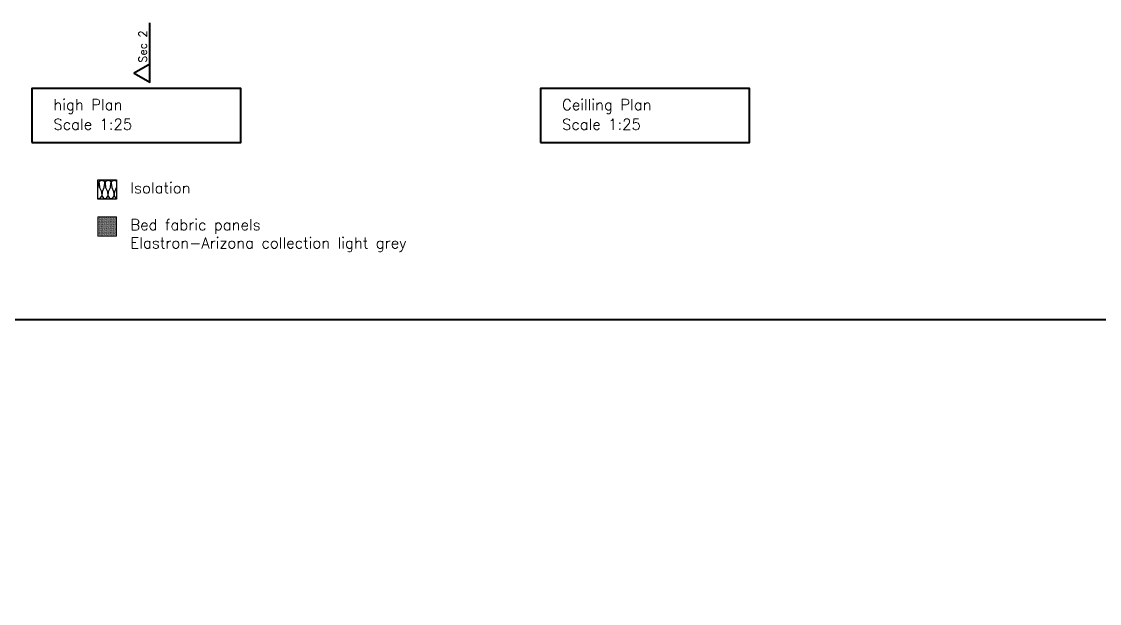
# Model space of a CAD drawing. Header units: millimetres. Extents: x 6676 to 14342, y 3639 to 5293.
# Drawn here: x 7170.7 to 7566.7, y 4466.1 to 4679.8 of the extents above; entities that cross this region are included whole.
import ezdxf

# ---------------------------------------------------------------- set-up
doc = ezdxf.new("R2010")
doc.units = ezdxf.units.MM
doc.layers.add('1 - bed panels', color=170, linetype='Continuous', lineweight=9)
doc.layers.add('A-dim-work', color=8, linetype='Continuous')
doc.layers.add('A-HATCH-WALL-IN', color=8, linetype='Continuous')
doc.styles.add('ENGLISH', font='romans.shx', dxfattribs={"height": 2})

# ---------------------------------------------------------------- blocks, each defined once
blk = doc.blocks.new('det2')
at = {"layer": '1 - bed panels', "true_color": 0xc2c2c2}
h = blk.add_hatch(dxfattribs=at)
h.set_pattern_fill('LINE', color=9, scale=1.575, angle=-90)
h.set_pattern_definition([(270, (-7406.43, -5143.807), (5.000625, -2e-15), [])])
edge = h.paths.add_edge_path()
edge.add_arc((3.66, 8.761), 9.495, 98.1319, 262.4282)
edge.add_line((2.409, -0.651), (2.317, 18.161))
edge = h.paths.add_edge_path()
edge.add_arc((-158.699, -60.602), 2, 360, 360.1896)
edge.add_line((-156.699, -60.595), (-156.699, -60.602))

msp = doc.modelspace()

# ---------------------------------------------------------------- hatches: boundary and pattern name
at = {"layer": '1 - bed panels', "true_color": 0x334acc}
h = msp.add_hatch(dxfattribs=at)
h.set_pattern_fill('DOTS', color=162, scale=0.1, angle=135, style=0)
h.set_pattern_definition([(135, (7100.68518, 2471.79898), (-0.168379802, -0.056126601), [0, -0.15875])])
h.paths.add_polyline_path([(7205.554, 4600.959), (7198.707, 4600.959), (7198.707, 4608.081), (7205.554, 4608.081)])
at = {"layer": 'A-HATCH-WALL-IN'}
h = msp.add_hatch(dxfattribs=at)
h.set_pattern_fill('BATT_INSULATION', color=256, scale=6.7032, angle=360, style=0, pattern_type=2)
h.set_pattern_definition([(360, (7085.9785, 4621.497), (2.2396, 7.5411), [0, -2.23961]), (14.0764, (7084.85873, 4622.3352), (2.2396102, -8e-07), [0.54476, -216.49605]), (14.0764, (7084.85873, 4629.8763), (2.2396102, -8e-07), [0.54476, -216.49605]), (14.0764, (7084.85873, 4637.4174), (2.2396102, -8e-07), [0.54476, -216.49605]), (14.0764, (7084.85873, 4644.9585), (2.2396102, -8e-07), [0.54476, -216.49605]), (14.0764, (7084.85873, 4652.4996), (2.2396102, -8e-07), [0.54476, -216.49605]), (14.0764, (7084.85873, 4660.0407), (2.2396102, -8e-07), [0.54476, -216.49605]), (14.0764, (7084.85873, 4667.5818), (2.2396102, -8e-07), [0.54476, -216.49605]), (25.0456, (7085.1196, 4628.6371), (2.239612, 2.4e-06), [0.9481, -604.706]), (25.0456, (7085.1196, 4636.1782), (2.239612, 2.4e-06), [0.9481, -604.706]), (25.0456, (7085.1196, 4643.7193), (2.239612, 2.4e-06), [0.9481, -604.706]), (25.0456, (7085.1196, 4651.2604), (2.239612, 2.4e-06), [0.9481, -604.706]), (25.0456, (7085.1196, 4658.8015), (2.239612, 2.4e-06), [0.9481, -604.706]), (25.0456, (7085.1196, 4666.3426), (2.239612, 2.4e-06), [0.9481, -604.706]), (25.0456, (7085.1196, 4673.8837), (2.239612, 2.4e-06), [0.9481, -604.706]), (25.0456, (7085.1196, 4681.4248), (2.239612, 2.4e-06), [0.9481, -604.706]), (25.0456, (7085.1196, 4688.9657), (2.239612, 2.4e-06), [0.9481, -604.706]), (25.0456, (7085.1196, 4696.5068), (2.239612, 2.4e-06), [0.9481, -604.706]), (25.0456, (7085.1196, 4704.0479), (2.239612, 2.4e-06), [0.9481, -604.706]), (25.0456, (7085.1196, 4711.589), (2.239612, 2.4e-06), [0.9481, -604.706]), (25.0456, (7085.1196, 4719.1301), (2.239612, 2.4e-06), [0.9481, -604.706]), (25.0456, (7085.1196, 4726.6712), (2.2396123, 2.4e-06), [0.9481, -604.706]), (25.0456, (7085.1196, 4734.2123), (2.2396123, 2.4e-06), [0.9481, -604.706]), (25.0456, (7085.1196, 4741.7534), (2.2396123, 2.4e-06), [0.9481, -604.706]), (25.0456, (7085.1196, 4749.2945), (2.2396123, 2.4e-06), [0.9481, -604.706]), (25.0456, (7085.1196, 4756.8356), (2.2396123, 2.4e-06), [0.9481, -604.706]), (25.0456, (7085.1196, 4764.3767), (2.2396123, 2.4e-06), [0.9481, -604.706]), (25.0456, (7085.1196, 4771.9178), (2.2396123, 2.4e-06), [0.9481, -604.706]), (25.0456, (7085.1196, 4779.4589), (2.2396123, 2.4e-06), [0.9481, -604.706]), (25.0456, (7085.1196, 4787), (2.2396123, 2.4e-06), [0.9481, -604.706]), (25.0456, (7085.1196, 4794.5411), (2.2396123, 2.4e-06), [0.9481, -604.706]), (25.0456, (7085.1196, 4802.0822), (2.2396123, 2.4e-06), [0.9481, -604.706]), (25.0456, (7085.1196, 4809.6233), (2.2396123, 2.4e-06), [0.9481, -604.706]), (25.0456, (7085.1196, 4817.1644), (2.2396123, 2.4e-06), [0.9481, -604.706]), (25.0456, (7085.1196, 4824.7055), (2.2396123, 2.4e-06), [0.9481, -604.706]), (25.0456, (7085.1196, 4832.2466), (2.2396123, 2.4e-06), [0.9481, -604.706]), (25.0456, (7085.1196, 4839.7877), (2.2396123, 2.4e-06), [0.9481, -604.706]), (25.0456, (7085.1196, 4847.3288), (2.2396123, 2.4e-06), [0.9481, -604.706]), (25.0456, (7085.1196, 4854.8699), (2.2396123, 2.4e-06), [0.9481, -604.706]), (25.0456, (7085.1196, 4862.411), (2.2396123, 2.4e-06), [0.9481, -604.706]), (25.0456, (7085.1196, 4869.9521), (2.2396123, 2.4e-06), [0.9481, -604.706]), (25.0456, (7085.1196, 4877.4932), (2.2396123, 2.4e-06), [0.9481, -604.706]), (52.4353, (7085.3871, 4622.4677), (2.23961, 5e-07), [0.9209, -370.1092]), (52.4353, (7085.3871, 4630.0088), (2.23961, 5e-07), [0.9209, -370.1092]), (52.4353, (7085.3871, 4637.5499), (2.239611, 5e-07), [0.9209, -370.1092]), (52.4353, (7085.3871, 4645.091), (2.239611, 5e-07), [0.9209, -370.1092]), (52.4353, (7085.3871, 4652.6321), (2.239611, 5e-07), [0.9209, -370.1092]), (52.4353, (7085.3871, 4660.1732), (2.239611, 5e-07), [0.9209, -370.1092]), (52.4353, (7085.3871, 4667.7143), (2.239611, 5e-07), [0.9209, -370.1092]), (52.4353, (7085.3871, 4675.2554), (2.239611, 5e-07), [0.9209, -370.1092]), (52.4353, (7085.3871, 4682.7965), (2.239611, 5e-07), [0.9209, -370.1092]), (52.4353, (7085.3871, 4690.3378), (2.239611, 5e-07), [0.9209, -370.1092]), (52.4353, (7085.3871, 4697.8789), (2.239611, 5e-07), [0.9209, -370.1092]), (52.4353, (7085.3871, 4705.42), (2.239611, 5e-07), [0.9209, -370.1092]), (52.4353, (7085.3871, 4712.9611), (2.239611, 5e-07), [0.9209, -370.1092]), (52.4353, (7085.3871, 4720.5022), (2.239611, 5e-07), [0.9209, -370.1092]), (52.4353, (7085.3871, 4728.0433), (2.239611, 5e-07), [0.9209, -370.1092]), (52.4353, (7085.3871, 4735.5844), (2.239611, 5e-07), [0.9209, -370.1092]), (52.4353, (7085.3871, 4743.1255), (2.239611, 5e-07), [0.9209, -370.1092]), (52.4353, (7085.3871, 4750.6666), (2.239611, 5e-07), [0.9209, -370.1092]), (52.4353, (7085.3871, 4758.2077), (2.239611, 5e-07), [0.9209, -370.1092]), (52.4353, (7085.3871, 4765.7488), (2.239611, 5e-07), [0.9209, -370.1092]), (52.4353, (7085.3871, 4773.2899), (2.239611, 5e-07), [0.9209, -370.1092]), (52.4353, (7085.3871, 4780.831), (2.239611, 5e-07), [0.9209, -370.1092]), (52.4353, (7085.3871, 4788.3721), (2.239611, 5e-07), [0.9209, -370.1092]), (52.4353, (7085.3871, 4795.9132), (2.239611, 5e-07), [0.9209, -370.1092]), (52.4353, (7085.3871, 4803.4543), (2.239611, 5e-07), [0.9209, -370.1092]), (52.4353, (7085.3871, 4810.9954), (2.239611, 5e-07), [0.9209, -370.1092]), (52.4353, (7085.3871, 4818.5365), (2.239611, 5e-07), [0.9209, -370.1092]), (52.4353, (7085.3871, 4826.0776), (2.239611, 5e-07), [0.9209, -370.1092]), (52.4353, (7085.3871, 4833.6187), (2.239611, 5e-07), [0.9209, -370.1092]), (52.4353, (7085.3871, 4841.1598), (2.239611, 5e-07), [0.9209, -370.1092]), (52.4353, (7085.3871, 4848.7009), (2.239611, 5e-07), [0.9209, -370.1092]), (52.4353, (7085.3871, 4856.242), (2.239611, 5e-07), [0.9209, -370.1092]), (52.4353, (7085.3871, 4863.7831), (2.239611, 5e-07), [0.9209, -370.1092]), (52.4353, (7085.3871, 4871.3242), (2.239611, 5e-07), [0.9209, -370.1092]), (52.4353, (7085.3871, 4878.8653), (2.239611, 5e-07), [0.9209, -370.1092]), (52.4353, (7085.3871, 4886.4064), (2.239611, 5e-07), [0.9209, -370.1092]), (52.4353, (7085.3871, 4893.9475), (2.239611, 5e-07), [0.9209, -370.1092]), (52.4353, (7085.3871, 4901.4886), (2.239611, 5e-07), [0.9209, -370.1092]), (52.4353, (7085.3871, 4909.0297), (2.239611, 5e-07), [0.9209, -370.1092]), (67.0616, (7083.9453, 4624.8365), (2.239613, 9e-07), [1.715, -325.8299]), (67.0616, (7083.9453, 4632.3776), (2.239613, 9e-07), [1.715, -325.8299]), (67.0616, (7083.9453, 4639.9187), (2.239613, 9e-07), [1.715, -325.8299]), (67.0616, (7083.9453, 4647.4598), (2.239613, 9e-07), [1.715, -325.8299]), (67.0616, (7083.9453, 4655.0009), (2.239613, 9e-07), [1.715, -325.8299]), (67.0616, (7083.9453, 4662.542), (2.239613, 9e-07), [1.715, -325.8299]), (67.0616, (7083.9453, 4670.083), (2.239613, 9e-07), [1.715, -325.8299]), (67.0616, (7083.9453, 4677.6242), (2.239613, 9e-07), [1.715, -325.8299]), (67.0616, (7083.9453, 4685.1653), (2.239613, 9e-07), [1.715, -325.8299]), (67.0616, (7083.9453, 4692.7067), (2.239613, 9e-07), [1.715, -325.8299]), (67.0616, (7083.9453, 4700.2478), (2.239613, 9e-07), [1.715, -325.8299]), (67.0616, (7083.9453, 4707.789), (2.239613, 9e-07), [1.715, -325.8299]), (67.0616, (7083.9453, 4715.33), (2.239613, 9e-07), [1.715, -325.8299]), (67.0616, (7083.9453, 4722.8711), (2.239613, 9e-07), [1.715, -325.8299]), (67.0616, (7083.9453, 4730.4122), (2.239613, 9e-07), [1.715, -325.8299]), (67.0616, (7083.9453, 4737.9533), (2.239613, 9e-07), [1.715, -325.8299]), (67.0616, (7083.9453, 4745.4944), (2.239613, 9e-07), [1.715, -325.8299]), (67.0616, (7083.9453, 4753.0355), (2.239613, 9e-07), [1.715, -325.8299]), (67.0616, (7083.9453, 4760.5766), (2.239613, 9e-07), [1.715, -325.8299]), (67.0616, (7083.9453, 4768.1177), (2.239613, 9e-07), [1.715, -325.8299]), (67.0616, (7083.9453, 4775.6588), (2.239613, 9e-07), [1.715, -325.8299]), (67.0616, (7083.9453, 4783.2), (2.239613, 9e-07), [1.715, -325.8299]), (67.0616, (7083.9453, 4790.741), (2.239613, 9e-07), [1.715, -325.8299]), (67.0616, (7083.9453, 4798.2821), (2.239613, 9e-07), [1.715, -325.8299]), (67.0616, (7083.9453, 4805.8232), (2.239613, 9e-07), [1.715, -325.8299]), (67.0616, (7083.9453, 4813.3643), (2.239613, 9e-07), [1.715, -325.8299]), (67.0616, (7083.9453, 4820.9054), (2.239613, 9e-07), [1.715, -325.8299]), (67.0616, (7083.9453, 4828.4465), (2.239613, 9e-07), [1.715, -325.8299]), (67.0616, (7083.9453, 4835.9876), (2.239613, 9e-07), [1.715, -325.8299]), (67.0616, (7083.9453, 4843.5287), (2.239613, 9e-07), [1.715, -325.8299]), (67.0616, (7083.9453, 4851.0698), (2.239613, 9e-07), [1.715, -325.8299]), (67.0616, (7083.9453, 4858.611), (2.239613, 9e-07), [1.715, -325.8299]), (67.0616, (7083.9453, 4866.152), (2.239613, 9e-07), [1.715, -325.8299]), (67.0616, (7083.9453, 4873.6931), (2.239613, 9e-07), [1.715, -325.8299]), (67.0616, (7083.9453, 4881.2342), (2.239613, 9e-07), [1.715, -325.8299]), (67.0616, (7083.9453, 4888.7753), (2.239613, 9e-07), [1.715, -325.8299]), (67.0616, (7083.9453, 4896.3164), (2.239613, 9e-07), [1.715, -325.8299]), (67.0616, (7083.9453, 4903.8575), (2.239613, 9e-07), [1.715, -325.8299]), (67.0616, (7083.9453, 4911.3986), (2.239613, 9e-07), [1.715, -325.8299]), (67.0616, (7083.9453, 4918.9397), (2.239613, 9e-07), [1.715, -325.8299]), (74.891, (7084.9258, 4627.9186), (2e-08, 7.541095), [0.74414, -85.1781]), (74.891, (7087.1654, 4627.9186), (2e-08, 7.541095), [0.74414, -85.1781]), (74.891, (7089.405, 4627.9186), (2e-08, 7.541095), [0.74414, -85.1781]), (74.891, (7091.6446, 4627.9186), (2e-08, 7.541095), [0.74414, -85.1781]), (74.891, (7093.8842, 4627.9186), (2e-08, 7.541095), [0.7441, -85.1781]), (74.891, (7096.1238, 4627.9186), (2e-08, 7.541095), [0.7441, -85.1781]), (74.891, (7098.3634, 4627.9186), (2e-08, 7.541095), [0.7441, -85.1781]), (74.891, (7100.603, 4627.9186), (2e-08, 7.541095), [0.7441, -85.1781]), (74.891, (7102.8426, 4627.9186), (2e-08, 7.541095), [0.7441, -85.1781]), (74.891, (7105.0822, 4627.9186), (2e-08, 7.541095), [0.7441, -85.1781]), (83.2526, (7084.6136, 4626.4159), (7e-07, 7.5411133), [1.5132, -932.5114]), (83.2526, (7086.8532, 4626.4159), (7e-07, 7.541113), [1.5132, -932.5114]), (83.2526, (7089.0928, 4626.4159), (7e-07, 7.541113), [1.5132, -932.5114]), (83.2526, (7091.33244, 4626.4159), (7e-07, 7.541113), [1.5132, -932.5114]), (83.2526, (7093.57205, 4626.4159), (7e-07, 7.541113), [1.5132, -932.5114]), (83.2526, (7095.8117, 4626.4159), (7e-07, 7.541113), [1.5132, -932.5114]), (83.2526, (7098.0513, 4626.4159), (7e-07, 7.541113), [1.5132, -932.5114]), (83.2526, (7100.2909, 4626.4159), (7e-07, 7.541113), [1.5132, -932.5114]), (83.2526, (7102.5305, 4626.4159), (7e-07, 7.541113), [1.5132, -932.5114]), (83.2526, (7104.7701, 4626.4159), (7e-07, 7.541113), [1.5132, -932.5114]), (83.2526, (7107.0097, 4626.4159), (7e-07, 7.541113), [1.5132, -932.5114]), (83.2526, (7109.2493, 4626.4159), (7e-07, 7.541113), [1.5132, -932.5114]), (83.2526, (7111.4889, 4626.4159), (7e-07, 7.541113), [1.5132, -932.5114]), (83.2526, (7113.7285, 4626.4159), (7e-07, 7.541113), [1.5132, -932.5114]), (83.2526, (7115.9682, 4626.4159), (7e-07, 7.541113), [1.5132, -932.5114]), (83.2526, (7118.2078, 4626.4159), (7e-07, 7.541113), [1.5132, -932.5114]), (83.2526, (7120.4474, 4626.4159), (7e-07, 7.541113), [1.5132, -932.5114]), (83.2526, (7122.687, 4626.4159), (7e-07, 7.541113), [1.5132, -932.5114]), (83.2526, (7124.9266, 4626.4159), (7e-07, 7.541113), [1.5132, -932.5114]), (83.2526, (7127.1662, 4626.4159), (7e-07, 7.541113), [1.5132, -932.5114]), (83.2526, (7129.4058, 4626.4159), (7e-07, 7.541113), [1.5132, -932.5114]), (83.2526, (7131.6454, 4626.4159), (7e-07, 7.541113), [1.5132, -932.5114]), (83.2526, (7133.885, 4626.4159), (7e-07, 7.541113), [1.5132, -932.5114]), (83.2526, (7136.1246, 4626.4159), (7e-07, 7.541113), [1.5132, -932.5114]), (83.2526, (7138.3643, 4626.4159), (7e-07, 7.541113), [1.5132, -932.5114]), (83.2526, (7140.6039, 4626.4159), (7e-07, 7.541113), [1.5132, -932.5114]), (83.2526, (7142.8435, 4626.4159), (7e-07, 7.541113), [1.5132, -932.5114]), (83.2526, (7145.0831, 4626.4159), (7e-07, 7.541113), [1.5132, -932.5114]), (83.2526, (7147.3227, 4626.4159), (7e-07, 7.541113), [1.5132, -932.5114]), (83.2526, (7149.5623, 4626.4159), (7e-07, 7.541113), [1.5132, -932.5114]), (83.2526, (7151.8019, 4626.4159), (7e-07, 7.541113), [1.5132, -932.5114]), (83.2526, (7154.0414, 4626.4159), (7e-07, 7.541113), [1.5132, -932.5114]), (83.2526, (7156.281, 4626.4159), (7e-07, 7.541113), [1.5132, -932.5114]), (83.2526, (7158.5205, 4626.4159), (7e-07, 7.541113), [1.5132, -932.5114]), (83.2526, (7160.7607, 4626.4159), (7e-07, 7.541113), [1.5132, -932.5114]), (83.2526, (7163.0002, 4626.4159), (7e-07, 7.541113), [1.5132, -932.5114]), (83.2526, (7165.2398, 4626.4159), (7e-07, 7.541113), [1.5132, -932.5114]), (83.2526, (7167.4793, 4626.4159), (7e-07, 7.541113), [1.5132, -932.5114]), (83.2526, (7169.7189, 4626.4159), (7e-07, 7.541113), [1.5132, -932.5114]), (83.2526, (7171.9584, 4626.4159), (7e-07, 7.541113), [1.5132, -932.5114]), (83.2526, (7174.1979, 4626.4159), (7e-07, 7.541113), [1.5132, -932.5114]), (83.2526, (7176.4375, 4626.4159), (7e-07, 7.541113), [1.5132, -932.5114]), (83.2526, (7178.677, 4626.4159), (7e-07, 7.541113), [1.5132, -932.5114]), (83.2526, (7180.9172, 4626.4159), (7e-07, 7.541113), [1.5132, -932.5114]), (83.2526, (7183.1568, 4626.4159), (7e-07, 7.541113), [1.5132, -932.5114]), (83.2526, (7185.3963, 4626.4159), (7e-07, 7.541113), [1.5132, -932.5114]), (83.2526, (7187.63584, 4626.4159), (7e-07, 7.541113), [1.5132, -932.5114]), (83.2526, (7189.8754, 4626.4159), (7e-07, 7.541113), [1.5132, -932.5114]), (83.2526, (7192.1149, 4626.4159), (7e-07, 7.541113), [1.5132, -932.5114]), (83.8584, (7083.7689, 4623.19765), (-7.3e-06, 7.54108), [1.6483, -521.6913]), (83.8584, (7086.0085, 4623.19765), (-7.3e-06, 7.54108), [1.6483, -521.6913]), (83.8584, (7088.2481, 4623.19765), (-7.3e-06, 7.54108), [1.6483, -521.6913]), (83.8584, (7090.4877, 4623.19765), (-7.3e-06, 7.54108), [1.6483, -521.6913]), (83.8584, (7092.7274, 4623.19765), (-7.3e-06, 7.54108), [1.6483, -521.6913]), (83.8584, (7094.967, 4623.19765), (-7.3e-06, 7.54108), [1.6483, -521.6913]), (83.8584, (7097.2066, 4623.19765), (-7e-06, 7.54108), [1.6483, -521.6913]), (83.8584, (7099.4462, 4623.19765), (-7e-06, 7.54108), [1.6483, -521.6913]), (83.8584, (7101.6858, 4623.19765), (-7e-06, 7.54108), [1.6483, -521.6913]), (83.8584, (7103.9254, 4623.19765), (-7e-06, 7.54108), [1.6483, -521.6913]), (83.8584, (7106.165, 4623.19765), (-7e-06, 7.54108), [1.6483, -521.6913]), (83.8584, (7108.4046, 4623.19765), (-7e-06, 7.54108), [1.6483, -521.6913]), (83.8584, (7110.6442, 4623.19765), (-7e-06, 7.54108), [1.6483, -521.6913]), (83.8584, (7112.8838, 4623.19765), (-7e-06, 7.54108), [1.6483, -521.6913]), (83.8584, (7115.12344, 4623.19765), (-7e-06, 7.54108), [1.6483, -521.6913]), (83.8584, (7117.3631, 4623.19765), (-7e-06, 7.54108), [1.6483, -521.6913]), (83.8584, (7119.6027, 4623.19765), (-7e-06, 7.54108), [1.6483, -521.6913]), (83.8584, (7121.8423, 4623.19765), (-7e-06, 7.54108), [1.6483, -521.6913]), (83.8584, (7124.0819, 4623.19765), (-7e-06, 7.54108), [1.6483, -521.6913]), (83.8584, (7126.3215, 4623.19765), (-7e-06, 7.54108), [1.6483, -521.6913]), (83.8584, (7128.56115, 4623.19765), (-7e-06, 7.54108), [1.6483, -521.6913]), (83.8584, (7130.80075, 4623.19765), (-7e-06, 7.54108), [1.6483, -521.6913]), (83.8584, (7133.04036, 4623.19765), (-7e-06, 7.54108), [1.6483, -521.6913]), (83.8584, (7135.28, 4623.19765), (-7e-06, 7.54108), [1.6483, -521.6913]), (83.8584, (7137.5196, 4623.19765), (-7e-06, 7.54108), [1.6483, -521.6913]), (276.142, (7085.7722, 4624.8365), (2.23961, 1.4e-05), [1.6483, -521.6913]), (276.142, (7085.7722, 4632.3776), (2.23961, 1.4e-05), [1.6483, -521.6913]), (276.142, (7085.7722, 4639.9187), (2.23961, 1.4e-05), [1.6483, -521.6913]), (276.142, (7085.7722, 4647.4598), (2.23961, 1.4e-05), [1.6483, -521.6913]), (276.142, (7085.7722, 4655.0009), (2.23961, 1.4e-05), [1.6483, -521.6913]), (276.142, (7085.7722, 4662.542), (2.23961, 1.4e-05), [1.6483, -521.6913]), (276.142, (7085.7722, 4670.083), (2.23961, 1.4e-05), [1.6483, -521.6913]), (276.142, (7085.7722, 4677.6242), (2.23961, 1.4e-05), [1.6483, -521.6913]), (276.142, (7085.7722, 4685.1653), (2.23961, 1.4e-05), [1.6483, -521.6913]), (276.142, (7085.7722, 4692.7067), (2.23961, 1.4e-05), [1.6483, -521.6913]), (276.142, (7085.7722, 4700.2478), (2.23961, 1.4e-05), [1.6483, -521.6913]), (276.142, (7085.7722, 4707.789), (2.23961, 1.4e-05), [1.6483, -521.6913]), (276.142, (7085.7722, 4715.33), (2.23961, 1.4e-05), [1.6483, -521.6913]), (276.142, (7085.7722, 4722.8711), (2.23961, 1.4e-05), [1.6483, -521.6913]), (276.142, (7085.7722, 4730.4122), (2.23961, 1.4e-05), [1.6483, -521.6913]), (276.142, (7085.7722, 4737.9533), (2.23961, 1.4e-05), [1.6483, -521.6913]), (276.142, (7085.7722, 4745.4944), (2.23961, 1.4e-05), [1.6483, -521.6913]), (276.142, (7085.7722, 4753.0355), (2.23961, 1.4e-05), [1.6483, -521.6913]), (276.142, (7085.7722, 4760.5766), (2.23961, 1.4e-05), [1.6483, -521.6913]), (276.142, (7085.7722, 4768.1177), (2.23961, 1.4e-05), [1.6483, -521.6913]), (276.142, (7085.7722, 4775.6588), (2.23961, 1.4e-05), [1.6483, -521.6913]), (276.142, (7085.7722, 4783.2), (2.23961, 1.4e-05), [1.6483, -521.6913]), (276.142, (7085.7722, 4790.741), (2.23961, 1.4e-05), [1.6483, -521.6913]), (276.142, (7085.7722, 4798.2821), (2.23961, 1.4e-05), [1.6483, -521.6913]), (276.142, (7085.7722, 4805.8232), (2.23961, 1.4e-05), [1.6483, -521.6913]), (276.142, (7085.7722, 4813.3643), (2.23961, 1.4e-05), [1.6483, -521.6913]), (276.142, (7085.7722, 4820.9054), (2.23961, 1.4e-05), [1.6483, -521.6913]), (276.142, (7085.7722, 4828.4465), (2.23961, 1.4e-05), [1.6483, -521.6913]), (276.142, (7085.7722, 4835.9876), (2.23961, 1.4e-05), [1.6483, -521.6913]), (276.142, (7085.7722, 4843.5287), (2.23961, 1.4e-05), [1.6483, -521.6913]), (276.142, (7085.7722, 4851.0698), (2.23961, 1.4e-05), [1.6483, -521.6913]), (276.142, (7085.7722, 4858.611), (2.23961, 1.4e-05), [1.6483, -521.6913]), (276.142, (7085.7722, 4866.152), (2.23961, 1.4e-05), [1.6483, -521.6913]), (276.142, (7085.7722, 4873.6931), (2.23961, 1.4e-05), [1.6483, -521.6913]), (276.142, (7085.7722, 4881.2342), (2.23961, 1.4e-05), [1.6483, -521.6913]), (276.142, (7085.7722, 4888.7753), (2.23961, 1.4e-05), [1.6483, -521.6913]), (276.142, (7085.7722, 4896.3164), (2.23961, 1.4e-05), [1.6483, -521.6913]), (276.142, (7085.7722, 4903.8575), (2.23961, 1.4e-05), [1.6483, -521.6913]), (276.142, (7085.7722, 4911.3986), (2.23961, 1.4e-05), [1.6483, -521.6913]), (276.142, (7085.7722, 4918.9397), (2.23961, 1.4e-05), [1.6483, -521.6913]), (276.142, (7085.7722, 4926.4808), (2.23961, 1.4e-05), [1.6483, -521.6913]), (276.142, (7085.7722, 4934.022), (2.23961, 1.4e-05), [1.6483, -521.6913]), (276.142, (7085.7722, 4941.563), (2.23961, 1.4e-05), [1.6483, -521.6913]), (276.142, (7085.7722, 4949.1041), (2.23961, 1.4e-05), [1.6483, -521.6913]), (276.142, (7085.7722, 4956.6452), (2.23961, 1.4e-05), [1.6483, -521.6913]), (276.142, (7085.7722, 4964.1863), (2.23961, 1.4e-05), [1.6483, -521.6913]), (276.142, (7085.7722, 4971.7274), (2.23961, 1.4e-05), [1.6483, -521.6913]), (276.142, (7085.7722, 4979.2685), (2.23961, 1.4e-05), [1.6483, -521.6913]), (276.142, (7085.7722, 4986.8096), (2.23961, 1.4e-05), [1.6483, -521.6913]), (276.142, (7085.7722, 4994.3507), (2.23961, 1.4e-05), [1.6483, -521.6913]), (276.142, (7085.7722, 5001.8918), (2.23961, 1.4e-05), [1.6483, -521.6913]), (276.142, (7085.7722, 5009.433), (2.23961, 1.4e-05), [1.6483, -521.6913]), (276.142, (7085.7722, 5016.974), (2.23961, 1.4e-05), [1.6483, -521.6913]), (276.142, (7085.7722, 5024.5151), (2.23961, 1.4e-05), [1.6483, -521.6913]), (276.142, (7085.7722, 5032.0562), (2.23961, 1.4e-05), [1.6483, -521.6913]), (276.142, (7085.7722, 5039.5973), (2.23961, 1.4e-05), [1.6483, -521.6913]), (276.142, (7085.7722, 5047.1384), (2.23961, 1.4e-05), [1.6483, -521.6913]), (276.142, (7085.7722, 5054.6795), (2.23961, 1.4e-05), [1.6483, -521.6913]), (276.142, (7085.7722, 5062.2206), (2.23961, 1.4e-05), [1.6483, -521.6913]), (276.142, (7085.7722, 5069.7617), (2.23961, 1.4e-05), [1.6483, -521.6913]), (276.142, (7085.7722, 5077.3028), (2.23961, 1.4e-05), [1.6483, -521.6913]), (276.142, (7085.7722, 5084.844), (2.23961, 1.4e-05), [1.6483, -521.6913]), (276.142, (7085.7722, 5092.385), (2.23961, 1.4e-05), [1.6483, -521.6913]), (276.142, (7085.7722, 5099.9261), (2.23961, 1.4e-05), [1.6483, -521.6913]), (276.142, (7085.7722, 5107.4672), (2.23961, 1.4e-05), [1.6483, -521.6913]), (276.142, (7085.7722, 5115.0083), (2.23961, 1.4e-05), [1.6483, -521.6913]), (276.142, (7085.7722, 5122.5494), (2.23961, 1.4e-05), [1.6483, -521.6913]), (276.142, (7085.7722, 5130.0905), (2.2396105, 1.4e-05), [1.6483, -521.6913]), (276.142, (7085.7722, 5137.6316), (2.2396105, 1.4e-05), [1.6483, -521.6913]), (276.747, (7084.9258, 4627.9186), (2.239614, -1.6e-05), [1.5132, -932.5114]), (276.747, (7084.9258, 4635.4596), (2.239614, -1.6e-05), [1.5132, -932.5114]), (276.747, (7084.9258, 4643.0007), (2.239614, -1.6e-05), [1.5132, -932.5114]), (276.747, (7084.9258, 4650.5418), (2.239614, -1.6e-05), [1.5132, -932.5114]), (276.747, (7084.9258, 4658.083), (2.239614, -1.6e-05), [1.5132, -932.5114]), (276.747, (7084.9258, 4665.624), (2.239614, -1.6e-05), [1.5132, -932.5114]), (276.747, (7084.9258, 4673.1651), (2.239614, -1.6e-05), [1.5132, -932.5114]), (276.747, (7084.9258, 4680.7062), (2.239614, -1.6e-05), [1.5132, -932.5114]), (276.747, (7084.9258, 4688.2473), (2.239614, -1.6e-05), [1.5132, -932.5114]), (276.747, (7084.9258, 4695.7882), (2.239614, -1.6e-05), [1.5132, -932.5114]), (276.747, (7084.9258, 4703.3293), (2.239614, -1.6e-05), [1.5132, -932.5114]), (276.747, (7084.9258, 4710.8704), (2.239614, -1.6e-05), [1.5132, -932.5114]), (276.747, (7084.9258, 4718.4115), (2.239614, -1.6e-05), [1.5132, -932.5114]), (276.747, (7084.9258, 4725.9526), (2.239614, -1.6e-05), [1.5132, -932.5114]), (276.747, (7084.9258, 4733.4937), (2.239614, -1.6e-05), [1.5132, -932.5114]), (276.747, (7084.9258, 4741.0348), (2.239614, -1.6e-05), [1.5132, -932.5114]), (276.747, (7084.9258, 4748.5759), (2.239614, -1.6e-05), [1.5132, -932.5114]), (276.747, (7084.9258, 4756.117), (2.239614, -1.6e-05), [1.5132, -932.5114]), (276.747, (7084.9258, 4763.658), (2.239614, -1.6e-05), [1.5132, -932.5114]), (276.747, (7084.9258, 4771.1992), (2.239614, -1.6e-05), [1.5132, -932.5114]), (276.747, (7084.9258, 4778.7403), (2.239614, -1.6e-05), [1.5132, -932.5114]), (276.747, (7084.9258, 4786.2814), (2.239614, -1.6e-05), [1.5132, -932.5114]), (276.747, (7084.9258, 4793.8225), (2.239614, -1.6e-05), [1.5132, -932.5114]), (276.747, (7084.9258, 4801.3636), (2.239614, -1.6e-05), [1.5132, -932.5114]), (276.747, (7084.9258, 4808.9047), (2.239614, -1.6e-05), [1.5132, -932.5114]), (276.747, (7084.9258, 4816.4458), (2.239614, -1.6e-05), [1.5132, -932.5114]), (276.747, (7084.9258, 4823.9869), (2.239614, -1.6e-05), [1.5132, -932.5114]), (276.747, (7084.9258, 4831.528), (2.239614, -1.6e-05), [1.5132, -932.5114]), (276.747, (7084.9258, 4839.069), (2.239614, -1.6e-05), [1.5132, -932.5114]), (276.747, (7084.9258, 4846.6102), (2.239614, -1.6e-05), [1.5132, -932.5114]), (276.747, (7084.9258, 4854.1513), (2.239614, -1.6e-05), [1.5132, -932.5114]), (276.747, (7084.9258, 4861.6924), (2.239614, -1.6e-05), [1.5132, -932.5114]), (276.747, (7084.9258, 4869.2335), (2.239614, -1.6e-05), [1.5132, -932.5114]), (276.747, (7084.9258, 4876.7746), (2.239614, -1.6e-05), [1.5132, -932.5114]), (276.747, (7084.9258, 4884.3157), (2.239614, -1.6e-05), [1.5132, -932.5114]), (276.747, (7084.9258, 4891.8568), (2.239614, -1.6e-05), [1.5132, -932.5114]), (276.747, (7084.9258, 4899.3979), (2.239614, -1.6e-05), [1.5132, -932.5114]), (276.747, (7084.9258, 4906.939), (2.239614, -1.6e-05), [1.5132, -932.5114]), (276.747, (7084.9258, 4914.48), (2.239614, -1.6e-05), [1.5132, -932.5114]), (276.747, (7084.9258, 4922.0212), (2.239614, -1.6e-05), [1.5132, -932.5114]), (276.747, (7084.9258, 4929.5623), (2.239614, -1.6e-05), [1.5132, -932.5114]), (276.747, (7084.9258, 4937.1034), (2.239614, -1.6e-05), [1.5132, -932.5114]), (276.747, (7084.9258, 4944.6445), (2.239614, -1.6e-05), [1.5132, -932.5114]), (276.747, (7084.9258, 4952.1856), (2.239614, -1.6e-05), [1.5132, -932.5114]), (276.747, (7084.9258, 4959.7267), (2.239614, -1.6e-05), [1.5132, -932.5114]), (276.747, (7084.9258, 4967.2678), (2.239614, -1.6e-05), [1.5132, -932.5114]), (276.747, (7084.9258, 4974.8089), (2.239614, -1.6e-05), [1.5132, -932.5114]), (276.747, (7084.9258, 4982.35), (2.239614, -1.6e-05), [1.5132, -932.5114]), (276.747, (7084.9258, 4989.891), (2.239614, -1.6e-05), [1.5132, -932.5114]), (276.747, (7084.9258, 4997.4322), (2.239614, -1.6e-05), [1.5132, -932.5114]), (276.747, (7084.9258, 5004.9733), (2.239614, -1.6e-05), [1.5132, -932.5114]), (276.747, (7084.9258, 5012.5144), (2.239614, -1.6e-05), [1.5132, -932.5114]), (276.747, (7084.9258, 5020.0555), (2.239614, -1.6e-05), [1.5132, -932.5114]), (276.747, (7084.9258, 5027.5966), (2.239614, -1.6e-05), [1.5132, -932.5114]), (276.747, (7084.9258, 5035.1377), (2.239614, -1.6e-05), [1.5132, -932.5114]), (276.747, (7084.9258, 5042.6788), (2.239614, -1.6e-05), [1.5132, -932.5114]), (276.747, (7084.9258, 5050.2199), (2.239614, -1.6e-05), [1.5132, -932.5114]), (276.747, (7084.9258, 5057.761), (2.239614, -1.6e-05), [1.5132, -932.5114]), (276.747, (7084.9258, 5065.302), (2.239614, -1.6e-05), [1.5132, -932.5114]), (276.747, (7084.9258, 5072.8432), (2.239614, -1.6e-05), [1.5132, -932.5114]), (276.747, (7084.9258, 5080.3843), (2.239614, -1.6e-05), [1.5132, -932.5114]), (276.747, (7084.9258, 5087.9254), (2.239614, -1.6e-05), [1.5132, -932.5114]), (276.747, (7084.9258, 5095.4665), (2.239614, -1.6e-05), [1.5132, -932.5114]), (276.747, (7084.9258, 5103.0076), (2.239614, -1.6e-05), [1.5132, -932.5114]), (276.747, (7084.9258, 5110.5487), (2.239614, -1.6e-05), [1.5132, -932.5114]), (276.747, (7084.9258, 5118.0898), (2.239614, -1.6e-05), [1.5132, -932.5114]), (276.747, (7084.9258, 5125.6309), (2.239614, -1.6e-05), [1.5132, -932.5114]), (276.747, (7084.9258, 5133.172), (2.239614, -1.6e-05), [1.5132, -932.5114]), (276.747, (7084.9258, 5140.713), (2.239614, -1.6e-05), [1.5132, -932.5114]), (276.747, (7084.9258, 5148.2542), (2.239614, -1.6e-05), [1.5132, -932.5114]), (276.747, (7084.9258, 5155.7953), (2.239614, -1.6e-05), [1.5132, -932.5114]), (276.747, (7084.9258, 5163.3364), (2.239614, -1.6e-05), [1.5132, -932.5114]), (276.747, (7084.9258, 5170.8775), (2.239614, -1.6e-05), [1.5132, -932.5114]), (276.747, (7084.9258, 5178.4186), (2.239614, -1.6e-05), [1.5132, -932.5114]), (276.747, (7084.9258, 5185.9597), (2.239614, -1.6e-05), [1.5132, -932.5114]), (276.747, (7084.9258, 5193.5008), (2.239614, -1.6e-05), [1.5132, -932.5114]), (276.747, (7084.9258, 5201.0419), (2.239614, -1.6e-05), [1.5132, -932.5114]), (276.747, (7084.9258, 5208.583), (2.239614, -1.6e-05), [1.5132, -932.5114]), (276.747, (7084.9258, 5216.124), (2.239614, -1.6e-05), [1.5132, -932.5114]), (276.747, (7084.9258, 5223.6652), (2.239614, -1.6e-05), [1.5132, -932.5114]), (276.747, (7084.9258, 5231.2063), (2.239614, -1.6e-05), [1.5132, -932.5114]), (276.747, (7084.9258, 5238.7474), (2.239614, -1.6e-05), [1.5132, -932.5114]), (276.747, (7084.9258, 5246.2885), (2.239614, -1.6e-05), [1.5132, -932.5114]), (276.747, (7084.9258, 5253.8296), (2.239614, -1.6e-05), [1.5132, -932.5114]), (276.747, (7084.9258, 5261.3707), (2.239614, -1.6e-05), [1.5132, -932.5114]), (276.747, (7084.9258, 5268.9118), (2.239614, -1.6e-05), [1.5132, -932.5114]), (276.747, (7084.9258, 5276.4529), (2.239614, -1.6e-05), [1.5132, -932.5114]), (276.747, (7084.9258, 5283.994), (2.239614, -1.6e-05), [1.5132, -932.5114]), (276.747, (7084.9258, 5291.535), (2.239614, -1.6e-05), [1.5132, -932.5114]), (276.747, (7084.9258, 5299.0769), (2.239614, -1.6e-05), [1.5132, -932.5114]), (276.747, (7084.9258, 5306.618), (2.239614, -1.6e-05), [1.5132, -932.5114]), (276.747, (7084.9258, 5314.159), (2.239614, -1.6e-05), [1.5132, -932.5114]), (276.747, (7084.9258, 5321.7002), (2.239614, -1.6e-05), [1.5132, -932.5114]), (276.747, (7084.9258, 5329.2413), (2.239614, -1.6e-05), [1.5132, -932.5114]), (276.747, (7084.9258, 5336.7824), (2.239614, -1.6e-05), [1.5132, -932.5114]), (276.747, (7084.9258, 5344.3235), (2.239614, -1.6e-05), [1.5132, -932.5114]), (276.747, (7084.9258, 5351.8646), (2.239614, -1.6e-05), [1.5132, -932.5114]), (276.747, (7084.9258, 5359.4057), (2.239614, -1.63e-05), [1.5132, -932.5114]), (276.747, (7084.9258, 5366.9468), (2.239614, -1.63e-05), [1.5132, -932.5114]), (276.747, (7084.9258, 5374.4879), (2.239614, -1.63e-05), [1.5132, -932.5114]), (276.747, (7084.9258, 5382.029), (2.239614, -1.63e-05), [1.5132, -932.5114]), (276.747, (7084.9258, 5389.57), (2.239614, -1.63e-05), [1.5132, -932.5114]), (276.747, (7084.9258, 5397.1112), (2.239614, -1.63e-05), [1.5132, -932.5114]), (276.747, (7084.9258, 5404.6523), (2.239614, -1.63e-05), [1.5132, -932.5114]), (276.747, (7084.9258, 5412.1934), (2.239614, -1.63e-05), [1.5132, -932.5114]), (276.747, (7084.9258, 5419.7345), (2.239614, -1.63e-05), [1.5132, -932.5114]), (276.747, (7084.9258, 5427.2756), (2.239614, -1.63e-05), [1.5132, -932.5114]), (276.747, (7084.9258, 5434.8167), (2.239614, -1.63e-05), [1.5132, -932.5114]), (276.747, (7084.9258, 5442.3578), (2.239614, -1.63e-05), [1.5132, -932.5114]), (276.747, (7084.9258, 5449.8989), (2.239614, -1.63e-05), [1.5132, -932.5114]), (276.747, (7084.9258, 5457.44), (2.239614, -1.63e-05), [1.5132, -932.5114]), (276.747, (7084.9258, 5464.981), (2.239614, -1.63e-05), [1.5132, -932.5114]), (276.747, (7084.9258, 5472.5222), (2.239614, -1.63e-05), [1.5132, -932.5114]), (276.747, (7084.9258, 5480.0633), (2.239614, -1.63e-05), [1.5132, -932.5114]), (276.747, (7084.9258, 5487.6044), (2.239614, -1.63e-05), [1.5132, -932.5114]), (276.747, (7084.9258, 5495.1455), (2.239614, -1.63e-05), [1.5132, -932.5114]), (276.747, (7084.9258, 5502.6866), (2.239614, -1.63e-05), [1.5132, -932.5114]), (276.747, (7084.9258, 5510.2277), (2.239614, -1.63e-05), [1.5132, -932.5114]), (276.747, (7084.9258, 5517.7688), (2.239614, -1.63e-05), [1.5132, -932.5114]), (276.747, (7084.9258, 5525.3099), (2.239614, -1.63e-05), [1.5132, -932.5114]), (276.747, (7084.9258, 5532.851), (2.239614, -1.63e-05), [1.5132, -932.5114]), (276.747, (7084.9258, 5540.392), (2.239614, -1.63e-05), [1.5132, -932.5114]), (276.747, (7084.9258, 5547.9332), (2.239614, -1.63e-05), [1.5132, -932.5114]), (285.109, (7084.5979, 4628.637), (2.23961, 6e-07), [0.7441, -85.1781]), (285.109, (7084.5979, 4636.1782), (2.23961, 6e-07), [0.7441, -85.1781]), (285.109, (7084.5979, 4643.7193), (2.23961, 6e-07), [0.7441, -85.1781]), (285.109, (7084.5979, 4651.2604), (2.23961, 6e-07), [0.7441, -85.1781]), (285.109, (7084.5979, 4658.8015), (2.23961, 6e-07), [0.7441, -85.1781]), (285.109, (7084.5979, 4666.3426), (2.23961, 6e-07), [0.7441, -85.1781]), (285.109, (7084.5979, 4673.8837), (2.23961, 6e-07), [0.74414, -85.1781]), (285.109, (7084.5979, 4681.4248), (2.23961, 6e-07), [0.74414, -85.1781]), (285.109, (7084.5979, 4688.9657), (2.23961, 6e-07), [0.74414, -85.1781]), (285.109, (7084.5979, 4696.5068), (2.23961, 6e-07), [0.74414, -85.1781]), (285.109, (7084.5979, 4704.0479), (2.23961, 6e-07), [0.74414, -85.1781]), (292.938, (7085.1039, 4626.416), (2.239613, -1.7e-05), [1.715, -325.8299]), (292.938, (7085.1039, 4633.957), (2.239613, -1.7e-05), [1.715, -325.8299]), (292.938, (7085.1039, 4641.498), (2.239613, -1.7e-05), [1.715, -325.8299]), (292.938, (7085.1039, 4649.0392), (2.239613, -1.7e-05), [1.715, -325.8299]), (292.938, (7085.1039, 4656.5803), (2.239613, -1.7e-05), [1.715, -325.8299]), (292.938, (7085.1039, 4664.1214), (2.239613, -1.7e-05), [1.715, -325.8299]), (292.938, (7085.1039, 4671.6625), (2.239613, -1.7e-05), [1.715, -325.8299]), (292.938, (7085.1039, 4679.2036), (2.239613, -1.7e-05), [1.715, -325.8299]), (292.938, (7085.1039, 4686.7447), (2.239613, -1.7e-05), [1.715, -325.8299]), (292.938, (7085.1039, 4694.286), (2.239613, -1.7e-05), [1.715, -325.8299]), (292.938, (7085.1039, 4701.827), (2.239613, -1.7e-05), [1.715, -325.8299]), (292.938, (7085.1039, 4709.3682), (2.239613, -1.7e-05), [1.715, -325.8299]), (292.938, (7085.1039, 4716.9093), (2.239613, -1.7e-05), [1.715, -325.8299]), (292.938, (7085.1039, 4724.4504), (2.239613, -1.7e-05), [1.715, -325.8299]), (292.938, (7085.1039, 4731.9915), (2.239613, -1.7e-05), [1.715, -325.8299]), (292.938, (7085.1039, 4739.5326), (2.239613, -1.7e-05), [1.715, -325.8299]), (292.938, (7085.1039, 4747.0737), (2.239613, -1.7e-05), [1.715, -325.8299]), (292.938, (7085.1039, 4754.6148), (2.239613, -1.7e-05), [1.715, -325.8299]), (292.938, (7085.1039, 4762.1559), (2.239613, -1.7e-05), [1.715, -325.8299]), (292.938, (7085.1039, 4769.697), (2.239613, -1.7e-05), [1.715, -325.8299]), (292.938, (7085.1039, 4777.238), (2.239613, -1.7e-05), [1.715, -325.8299]), (292.938, (7085.1039, 4784.7792), (2.239613, -1.7e-05), [1.715, -325.8299]), (292.938, (7085.1039, 4792.3203), (2.239613, -1.7e-05), [1.715, -325.8299]), (292.938, (7085.1039, 4799.8614), (2.239613, -1.7e-05), [1.715, -325.8299]), (292.938, (7085.1039, 4807.4025), (2.239613, -1.7e-05), [1.715, -325.8299]), (292.938, (7085.1039, 4814.9436), (2.239613, -1.7e-05), [1.715, -325.8299]), (292.938, (7085.1039, 4822.4847), (2.239613, -1.7e-05), [1.715, -325.8299]), (292.938, (7085.1039, 4830.0258), (2.239613, -1.7e-05), [1.715, -325.8299]), (292.938, (7085.1039, 4837.5669), (2.239613, -1.7e-05), [1.715, -325.8299]), (292.938, (7085.1039, 4845.108), (2.239613, -1.7e-05), [1.715, -325.8299]), (292.938, (7085.1039, 4852.649), (2.239613, -1.7e-05), [1.715, -325.8299]), (292.938, (7085.1039, 4860.1902), (2.239613, -1.7e-05), [1.715, -325.8299]), (292.938, (7085.1039, 4867.7313), (2.239613, -1.7e-05), [1.715, -325.8299]), (292.938, (7085.1039, 4875.2724), (2.239613, -1.7e-05), [1.715, -325.8299]), (292.938, (7085.1039, 4882.8135), (2.239613, -1.7e-05), [1.715, -325.8299]), (292.938, (7085.1039, 4890.3546), (2.239613, -1.7e-05), [1.715, -325.8299]), (292.938, (7085.1039, 4897.8957), (2.239613, -1.7e-05), [1.715, -325.8299]), (292.938, (7085.1039, 4905.4368), (2.239613, -1.7e-05), [1.715, -325.8299]), (292.938, (7085.1039, 4912.9779), (2.239613, -1.7e-05), [1.715, -325.8299]), (292.938, (7085.1039, 4920.519), (2.239613, -1.7e-05), [1.715, -325.8299]), (307.565, (7083.7689, 4623.1976), (2.239611, 1e-05), [0.9209, -370.1092]), (307.565, (7083.7689, 4630.7387), (2.239611, 1e-05), [0.9209, -370.1092]), (307.565, (7083.7689, 4638.2798), (2.239611, 1e-05), [0.9209, -370.1092]), (307.565, (7083.7689, 4645.821), (2.239611, 1e-05), [0.9209, -370.1092]), (307.565, (7083.7689, 4653.362), (2.239611, 1e-05), [0.9209, -370.1092]), (307.565, (7083.7689, 4660.9031), (2.239611, 1.1e-05), [0.9209, -370.1092]), (307.565, (7083.7689, 4668.4442), (2.239611, 1.1e-05), [0.9209, -370.1092]), (307.565, (7083.7689, 4675.9853), (2.239611, 1.1e-05), [0.9209, -370.1092]), (307.565, (7083.7689, 4683.5264), (2.239611, 1.1e-05), [0.9209, -370.1092]), (307.565, (7083.7689, 4691.0678), (2.239611, 1.1e-05), [0.9209, -370.1092]), (307.565, (7083.7689, 4698.6089), (2.239611, 1.1e-05), [0.9209, -370.1092]), (307.565, (7083.7689, 4706.15), (2.239611, 1.1e-05), [0.9209, -370.1092]), (307.565, (7083.7689, 4713.691), (2.239611, 1.1e-05), [0.9209, -370.1092]), (307.565, (7083.7689, 4721.2322), (2.239611, 1.1e-05), [0.9209, -370.1092]), (307.565, (7083.7689, 4728.7733), (2.239611, 1.1e-05), [0.9209, -370.1092]), (307.565, (7083.7689, 4736.3144), (2.239611, 1.1e-05), [0.9209, -370.1092]), (307.565, (7083.7689, 4743.8555), (2.239611, 1.1e-05), [0.9209, -370.1092]), (307.565, (7083.7689, 4751.3966), (2.239611, 1.1e-05), [0.9209, -370.1092]), (307.565, (7083.7689, 4758.9377), (2.239611, 1.1e-05), [0.9209, -370.1092]), (307.565, (7083.7689, 4766.4788), (2.239611, 1.1e-05), [0.9209, -370.1092]), (307.565, (7083.7689, 4774.0199), (2.239611, 1.1e-05), [0.9209, -370.1092]), (307.565, (7083.7689, 4781.561), (2.239611, 1.1e-05), [0.9209, -370.1092]), (307.565, (7083.7689, 4789.102), (2.239611, 1.1e-05), [0.9209, -370.1092]), (307.565, (7083.7689, 4796.6432), (2.239611, 1.1e-05), [0.9209, -370.1092]), (307.565, (7083.7689, 4804.1843), (2.239611, 1.1e-05), [0.9209, -370.1092]), (307.565, (7083.7689, 4811.7254), (2.239611, 1.1e-05), [0.9209, -370.1092]), (307.565, (7083.7689, 4819.2665), (2.239611, 1.1e-05), [0.9209, -370.1092]), (307.565, (7083.7689, 4826.8076), (2.239611, 1.1e-05), [0.9209, -370.1092]), (307.565, (7083.7689, 4834.3487), (2.239611, 1.1e-05), [0.9209, -370.1092]), (307.565, (7083.7689, 4841.8898), (2.239611, 1.1e-05), [0.9209, -370.1092]), (307.565, (7083.7689, 4849.4309), (2.239611, 1.1e-05), [0.9209, -370.1092]), (307.565, (7083.7689, 4856.972), (2.239611, 1.1e-05), [0.9209, -370.1092]), (307.565, (7083.7689, 4864.513), (2.239611, 1.1e-05), [0.9209, -370.1092]), (307.565, (7083.7689, 4872.0542), (2.239611, 1.1e-05), [0.9209, -370.1092]), (307.565, (7083.7689, 4879.5953), (2.239611, 1.1e-05), [0.9209, -370.1092]), (307.565, (7083.7689, 4887.1364), (2.239611, 1.1e-05), [0.9209, -370.1092]), (307.565, (7083.7689, 4894.6775), (2.239611, 1.1e-05), [0.9209, -370.1092]), (307.565, (7083.7689, 4902.2186), (2.239611, 1.1e-05), [0.9209, -370.1092]), (307.565, (7083.7689, 4909.7597), (2.239611, 1.1e-05), [0.9209, -370.1092]), (334.954, (7083.7389, 4629.0384), (2.239612, -1.8e-05), [0.9481, -604.706]), (334.954, (7083.7389, 4636.5795), (2.239612, -1.8e-05), [0.9481, -604.706]), (334.954, (7083.7389, 4644.1206), (2.239612, -1.8e-05), [0.9481, -604.706]), (334.954, (7083.7389, 4651.6617), (2.239612, -1.8e-05), [0.9481, -604.706]), (334.954, (7083.7389, 4659.2028), (2.239612, -1.8e-05), [0.9481, -604.706]), (334.954, (7083.7389, 4666.7439), (2.239612, -1.8e-05), [0.9481, -604.706]), (334.954, (7083.7389, 4674.285), (2.239612, -1.8e-05), [0.9481, -604.706]), (334.954, (7083.7389, 4681.8261), (2.239612, -1.8e-05), [0.9481, -604.706]), (334.954, (7083.7389, 4689.3672), (2.239612, -1.8e-05), [0.9481, -604.706]), (334.954, (7083.7389, 4696.9083), (2.239612, -1.8e-05), [0.9481, -604.706]), (334.954, (7083.7389, 4704.4494), (2.239612, -1.8e-05), [0.9481, -604.706]), (334.954, (7083.7389, 4711.9905), (2.239612, -1.8e-05), [0.9481, -604.706]), (334.954, (7083.7389, 4719.5316), (2.239612, -1.8e-05), [0.9481, -604.706]), (334.954, (7083.7389, 4727.0727), (2.2396123, -1.8e-05), [0.9481, -604.706]), (334.954, (7083.7389, 4734.6138), (2.2396123, -1.8e-05), [0.9481, -604.706]), (334.954, (7083.7389, 4742.1549), (2.2396123, -1.8e-05), [0.9481, -604.706]), (334.954, (7083.7389, 4749.696), (2.2396123, -1.8e-05), [0.9481, -604.706]), (334.954, (7083.7389, 4757.2371), (2.2396123, -1.8e-05), [0.9481, -604.706]), (334.954, (7083.7389, 4764.7782), (2.2396123, -1.8e-05), [0.9481, -604.706]), (334.954, (7083.7389, 4772.3193), (2.2396123, -1.8e-05), [0.9481, -604.706]), (334.954, (7083.7389, 4779.8604), (2.2396123, -1.8e-05), [0.9481, -604.706]), (334.954, (7083.7389, 4787.4015), (2.2396123, -1.8e-05), [0.9481, -604.706]), (334.954, (7083.7389, 4794.9426), (2.2396123, -1.8e-05), [0.9481, -604.706]), (334.954, (7083.7389, 4802.4837), (2.2396123, -1.8e-05), [0.9481, -604.706]), (334.954, (7083.7389, 4810.0248), (2.2396123, -1.8e-05), [0.9481, -604.706]), (334.954, (7083.7389, 4817.5659), (2.2396123, -1.8e-05), [0.9481, -604.706]), (334.954, (7083.7389, 4825.107), (2.2396123, -1.8e-05), [0.9481, -604.706]), (334.954, (7083.7389, 4832.6481), (2.2396123, -1.8e-05), [0.9481, -604.706]), (334.954, (7083.7389, 4840.1892), (2.2396123, -1.8e-05), [0.9481, -604.706]), (334.954, (7083.7389, 4847.7303), (2.2396123, -1.8e-05), [0.9481, -604.706]), (334.954, (7083.7389, 4855.2714), (2.2396123, -1.8e-05), [0.9481, -604.706]), (334.954, (7083.7389, 4862.8125), (2.2396123, -1.8e-05), [0.9481, -604.706]), (334.954, (7083.7389, 4870.3536), (2.2396123, -1.8e-05), [0.9481, -604.706]), (334.954, (7083.7389, 4877.8947), (2.2396123, -1.8e-05), [0.9481, -604.706]), (345.924, (7084.33033, 4622.4677), (2.2396102, 1.65e-05), [0.54476, -216.49605]), (345.924, (7084.33033, 4630.0088), (2.2396102, 1.65e-05), [0.54476, -216.49605]), (345.924, (7084.33033, 4637.5499), (2.2396102, 1.65e-05), [0.54476, -216.49605]), (345.924, (7084.33033, 4645.091), (2.2396102, 1.65e-05), [0.54476, -216.49605]), (345.924, (7084.33033, 4652.6321), (2.2396102, 1.65e-05), [0.54476, -216.49605]), (345.924, (7084.33033, 4660.1732), (2.2396102, 1.65e-05), [0.54476, -216.49605]), (345.924, (7084.33033, 4667.7143), (2.2396102, 1.65e-05), [0.54476, -216.49605])])
h.paths.add_polyline_path([(7198.707, 4621.628), (7198.707, 4614.507), (7205.554, 4614.507), (7205.554, 4621.628)])

# ---------------------------------------------------------------- linework, layer by layer
at = {"layer": '1 - bed panels'}
msp.add_lwpolyline([(7205.554, 4600.959), (7198.707, 4600.959), (7198.707, 4608.081), (7205.554, 4608.081)], close=True, dxfattribs=at)
at = {"layer": 'A-dim-work', "color": 6, "lineweight": 40, "ltscale": 20}
for points in [[(6895.121, 4570.166), (6895.121, 5282.666), (7845.121, 5282.666), (7845.121, 4570.166)], [(7217.835, 4660.799), (7217.835, 4664.105), (7212.109, 4660.799), (7217.835, 4657.492)], [(7174.495, 4635.407), (7251.251, 4635.407), (7251.251, 4655.211), (7174.495, 4655.211)], [(7361.405, 4635.407), (7438.162, 4635.407), (7438.162, 4655.211), (7361.405, 4655.211)]]:
    msp.add_lwpolyline(points, close=True, dxfattribs=at)
msp.add_lwpolyline([(7217.835, 4657.492), (7217.835, 4679.347)], dxfattribs=at)
at = {"layer": 'A-HATCH-WALL-IN'}
msp.add_lwpolyline([(7205.554, 4614.507), (7198.707, 4614.507), (7198.707, 4621.628), (7205.554, 4621.628)], close=True, dxfattribs=at)

# ---------------------------------------------------------------- block references
at = {"layer": 'A-dim-work', "xscale": 10, "yscale": 10, "zscale": 10}
msp.add_blockref('det2', (8242.848, 4669.852), dxfattribs=at)

# ---------------------------------------------------------------- texts
at = {"layer": 'A-dim-work', "color": 6, "lineweight": 40, "ltscale": 20, "insert": (7213.685, 4664.681), "char_height": 3, "attachment_point": 1, "rotation": 90, "style": 'ENGLISH'}
msp.add_mtext_dynamic_manual_height_columns('Sec 2', width=90.61171, gutter_width=1, heights=[5.044], dxfattribs=at)
at = {"layer": 'A-dim-work', "color": 6, "lineweight": 40, "ltscale": 20, "char_height": 4, "attachment_point": 1, "style": 'ENGLISH'}
for s, width, insert in [('high Plan ', 90.61171, (7182.35, 4651.224)), ('Ceilling Plan', 90.61171, (7369.261, 4651.224)), ('Scale 1:25', 90.61171, (7182.35, 4644.01)), ('Scale 1:25', 90.61171, (7369.261, 4644.01)), ('Isolation', 90.61171, (7210.661, 4620.686)), ('Bed fabric panels\\P\\pxql;Elastron-Arizona collection light grey', 123.94495, (7210.661, 4607.139))]:
    msp.add_mtext_dynamic_manual_height_columns(s, width=width, gutter_width=1, heights=[0], dxfattribs=dict(at, insert=insert))

doc.saveas('drawing.dxf')
